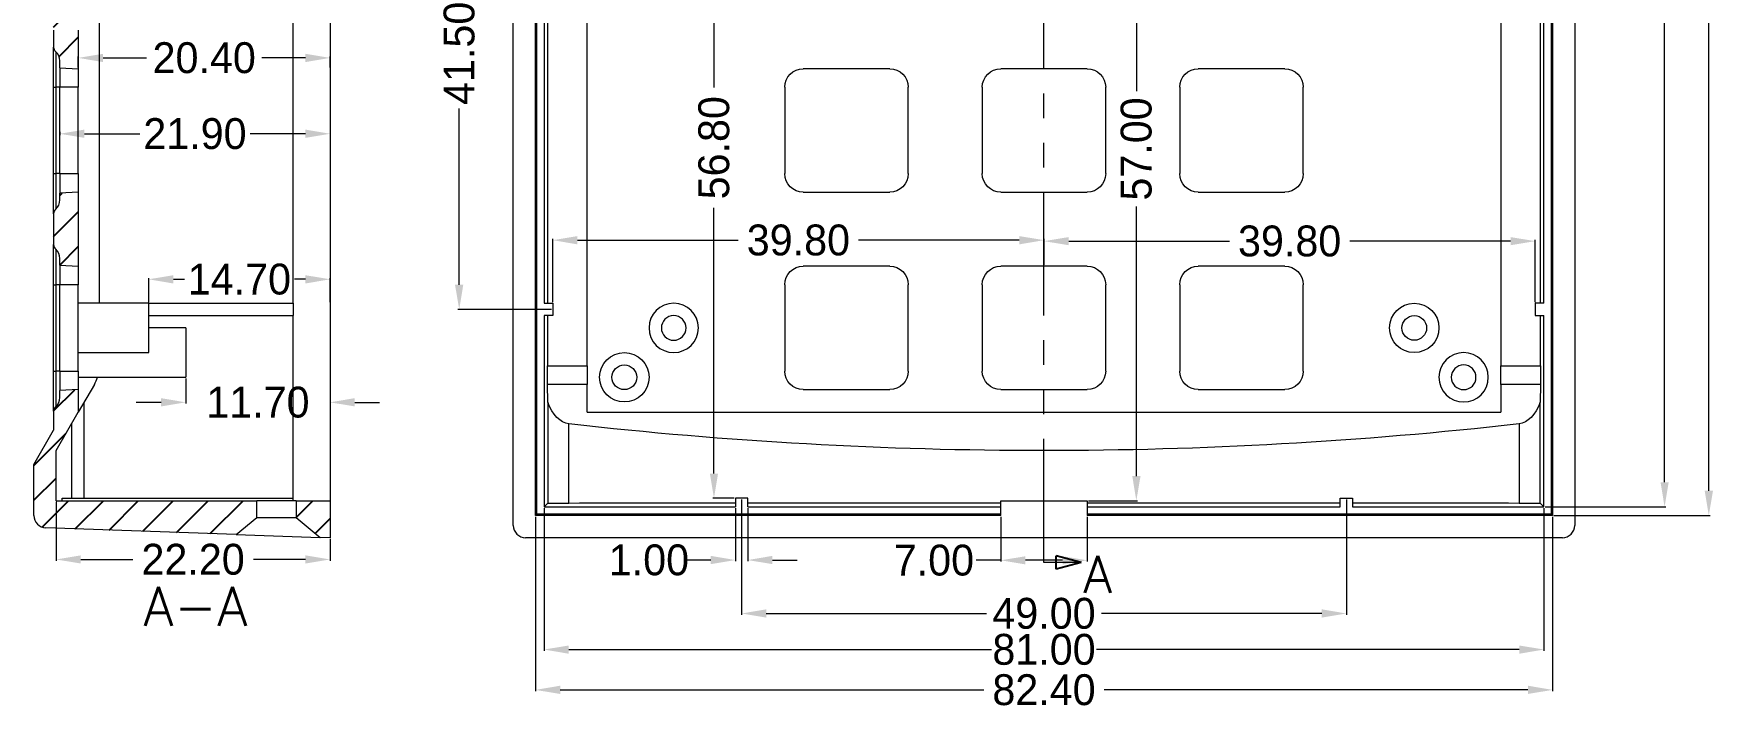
# Model space of a CAD drawing. Extents: x 142 to 418, y 267 to 420.
# Drawn here: x 144.2 to 281.5, y 266.7 to 321.5 of the extents above; entities that cross this region are included whole.
import ezdxf

# ---------------------------------------------------------------- set-up
doc = ezdxf.new("R2010")
doc.units = 0
doc.header["$MEASUREMENT"] = 0
doc.linetypes.add('PHANTOM', pattern=[2.5, 1.25, -0.25, 0.25, -0.25, 0.25, -0.25])
for name, color, linetype in [('10', 7, 'Continuous'), ('20', 7, 'Continuous'), ('TOP', 7, 'Continuous')]:
    doc.layers.add(name, color=color, linetype=linetype)
doc.styles.add('blockfont', font='simplex.shx', dxfattribs={"bigfont": 'bigfont'})
doc.dimstyles.get("Standard").update_dxf_attribs({"dimtxt": 0.18, "dimasz": 0.18, "dimexe": 0.18, "dimexo": 0.0625, "dimgap": 0.09, "dimtad": 0, "dimtih": 1, "dimtoh": 1, "dimdec": 4, "dimzin": 0, "dimdsep": 46, "dimtxsty": 'Standard', "dimcen": 0.09, "dimadec": 0, "dimazin": 0, "dimtfac": 1, "dimtdec": 4, "dimtofl": 0, "dimtmove": 0, "dimatfit": 3, "dimfxl": 0, "dimtolj": 1, "dimtzin": 0, "dimarcsym": 0})

# ---------------------------------------------------------------- blocks, each defined once
blk = doc.blocks.new('HATCH1')
at = {"color": 200, "linetype": 'Continuous'}
for p, q in [((155.98, 368.64), (158.83, 371.48)), ((159.59, 369.41), (161.76, 371.58)), ((162.47, 369.46), (164.69, 371.69)), ((165.35, 369.51), (167.63, 371.79)), ((168.23, 369.56), (170.56, 371.89)), ((171.11, 369.61), (173.49, 371.99)), ((173.99, 369.66), (176.42, 372.1)), ((177.49, 370.33), (179.36, 372.2)), ((155.98, 365.81), (157.78, 367.61)), ((155.98, 362.98), (157.78, 364.78)), ((157.05, 361.22), (158.16, 362.33)), ((155.98, 340.37), (158.03, 342.41)), ((155.98, 337.54), (157.78, 339.34)), ((157.26, 335.99), (158.3, 337.03)), ((157.26, 333.17), (159.26, 335.16)), ((157.85, 330.92), (159.26, 332.34)), ((157.26, 324.68), (159.26, 326.68)), ((157.76, 322.36), (159.26, 323.85)), ((157.27, 310.56), (158.91, 312.19)), ((157.3, 307.76), (159.26, 309.72)), ((158.61, 306.24), (159.26, 306.89)), ((157.26, 293.59), (159.26, 295.58)), ((157.7, 291.2), (159.26, 292.76)), ((157.76, 279.95), (157.95, 280.14)), ((157.26, 276.62), (159.26, 278.62)), ((157.76, 274.3), (159.26, 275.8)), ((157.26, 262.49), (158.97, 264.19)), ((155.66, 258.06), (158.28, 260.68)), ((155.66, 255.24), (157.46, 257.04)), ((156.32, 253.07), (158.46, 255.21)), ((159.01, 252.93), (161.29, 255.21)), ((161.75, 252.83), (164.12, 255.21)), ((164.48, 252.74), (166.95, 255.21)), ((167.22, 252.64), (169.78, 255.21)), ((169.95, 252.55), (172.61, 255.21)), ((176.92, 253.85), (178.27, 255.21)), ((178.46, 252.56), (179.66, 253.77))]:
    blk.add_line(p, q, dxfattribs=at)
blk = doc.blocks.new('ASSORTED_DRAFT4')
at = {"color": 13}
for p, q in [((243.96, 250.21, 243.96), (241.96, 250.74)), ((241.96, 249.67), (241.96, 250.74)), ((243.96, 250.21, 243.96), (241.96, 249.67))]:
    blk.add_line(p, q, dxfattribs=at)
blk = doc.blocks.new('*D41')
at = {"color": 4, "linetype": 'Continuous', "lineweight": 9}
for p, q in [((222.53, 282.37), (222.53, 278.74)), ((229.53, 282.37), (229.53, 278.74)), ((222.53, 278.84), (220.53, 278.84)), ((227.53, 278.84), (224.53, 278.84))]:
    blk.add_line(p, q, dxfattribs=at)
for points in [[(224.53, 279.17), (224.53, 278.51), (222.53, 278.84)], [(227.53, 279.17), (227.53, 278.51), (229.53, 278.84)]]:
    blk.add_solid(points, dxfattribs=at)
at = {"layer": 'Defpoints', "color": 0, "linetype": 'Continuous', "lineweight": 9}
for p in [(222.53, 282.47), (229.53, 282.47), (222.53, 278.84)]:
    blk.add_point(p, dxfattribs=at)
at = {"color": 3, "linetype": 'Continuous', "lineweight": 9, "insert": (217.11, 278.84), "char_height": 2.5, "attachment_point": 5}
blk.add_mtext('\\A1;7.00', dxfattribs=at)
blk = doc.blocks.new('*D42')
at = {"color": 4, "linetype": 'Continuous', "lineweight": 9}
for p, q in [((201.53, 283.77), (201.53, 274.43)), ((250.53, 283.77), (250.53, 274.43)), ((203.53, 274.53), (221.36, 274.53)), ((248.53, 274.53), (230.7, 274.53))]:
    blk.add_line(p, q, dxfattribs=at)
for points in [[(203.53, 274.87), (203.53, 274.2), (201.53, 274.53)], [(248.53, 274.87), (248.53, 274.2), (250.53, 274.53)]]:
    blk.add_solid(points, dxfattribs=at)
at = {"layer": 'Defpoints', "color": 0, "linetype": 'Continuous', "lineweight": 9}
for p in [(201.53, 283.87), (250.53, 283.87), (250.53, 274.53)]:
    blk.add_point(p, dxfattribs=at)
at = {"color": 3, "linetype": 'Continuous', "lineweight": 9, "insert": (226.03, 274.53), "char_height": 2.5, "attachment_point": 5}
blk.add_mtext('\\A1;49.00', dxfattribs=at)
blk = doc.blocks.new('*D43')
at = {"color": 4, "linetype": 'Continuous', "lineweight": 9}
for p, q in [((201.03, 283.07), (201.03, 278.76)), ((202.03, 283.07), (202.03, 278.76)), ((199.03, 278.86), (197.03, 278.86)), ((204.03, 278.86), (206.03, 278.86))]:
    blk.add_line(p, q, dxfattribs=at)
for points in [[(199.03, 279.2), (199.03, 278.53), (201.03, 278.86)], [(204.03, 279.2), (204.03, 278.53), (202.03, 278.86)]]:
    blk.add_solid(points, dxfattribs=at)
at = {"layer": 'Defpoints', "color": 0, "linetype": 'Continuous', "lineweight": 9}
for p in [(201.03, 283.17), (202.03, 283.17), (201.03, 278.86)]:
    blk.add_point(p, dxfattribs=at)
at = {"color": 3, "linetype": 'Continuous', "lineweight": 9, "insert": (194.02, 278.86), "char_height": 2.5, "attachment_point": 5}
blk.add_mtext('\\A1;1.00', dxfattribs=at)
blk = doc.blocks.new('*D44')
at = {"color": 4, "linetype": 'Continuous', "lineweight": 9}
for p, q in [((185.53, 283.07), (185.53, 271.51)), ((266.53, 283.07), (266.53, 271.51)), ((187.53, 271.61), (221.77, 271.61)), ((264.53, 271.61), (230.29, 271.61))]:
    blk.add_line(p, q, dxfattribs=at)
for points in [[(187.53, 271.94), (187.53, 271.27), (185.53, 271.61)], [(264.53, 271.94), (264.53, 271.27), (266.53, 271.61)]]:
    blk.add_solid(points, dxfattribs=at)
at = {"layer": 'Defpoints', "color": 0, "linetype": 'Continuous', "lineweight": 9}
for p in [(185.53, 283.17), (266.53, 283.17), (266.53, 271.61)]:
    blk.add_point(p, dxfattribs=at)
at = {"color": 3, "linetype": 'Continuous', "lineweight": 9, "insert": (226.03, 271.61), "char_height": 2.5, "attachment_point": 5}
blk.add_mtext('\\A1;81.00', dxfattribs=at)
blk = doc.blocks.new('*D45')
at = {"color": 4, "linetype": 'Continuous', "lineweight": 9}
for p, q in [((184.83, 282.37), (184.83, 268.24)), ((267.23, 282.37), (267.23, 268.24)), ((186.83, 268.34), (221.15, 268.34)), ((265.23, 268.34), (230.91, 268.34))]:
    blk.add_line(p, q, dxfattribs=at)
for points in [[(186.83, 268.68), (186.83, 268.01), (184.83, 268.34)], [(265.23, 268.68), (265.23, 268.01), (267.23, 268.34)]]:
    blk.add_solid(points, dxfattribs=at)
at = {"layer": 'Defpoints', "color": 0, "linetype": 'Continuous', "lineweight": 9}
for p in [(184.83, 282.47), (267.23, 282.47), (184.83, 268.34)]:
    blk.add_point(p, dxfattribs=at)
at = {"color": 3, "linetype": 'Continuous', "lineweight": 9, "insert": (226.03, 268.34), "char_height": 2.5, "attachment_point": 5}
blk.add_mtext('\\A1;82.40', dxfattribs=at)
blk = doc.blocks.new('*D51')
at = {"color": 4, "linetype": 'Continuous', "lineweight": 9}
for p, q in [((186.23, 299.77), (186.23, 304.88)), ((188.23, 304.78), (201.25, 304.78)), ((224.03, 304.78), (211.01, 304.78)), ((226.03, 302.77), (226.03, 304.88))]:
    blk.add_line(p, q, dxfattribs=at)
for points in [[(188.23, 305.11), (188.23, 304.44), (186.23, 304.78)], [(224.03, 305.11), (224.03, 304.44), (226.03, 304.78)]]:
    blk.add_solid(points, dxfattribs=at)
at = {"layer": 'Defpoints', "color": 0, "linetype": 'Continuous', "lineweight": 9}
for p in [(226.03, 304.78), (226.03, 302.67), (186.23, 299.67)]:
    blk.add_point(p, dxfattribs=at)
at = {"color": 3, "linetype": 'Continuous', "lineweight": 9, "insert": (206.13, 304.78), "char_height": 2.5, "attachment_point": 5}
blk.add_mtext('\\A1;39.80', dxfattribs=at)
blk = doc.blocks.new('*D52')
at = {"color": 4, "linetype": 'Continuous', "lineweight": 9}
for p, q in [((226.03, 302.77), (226.03, 304.8)), ((228.03, 304.7), (241.05, 304.7)), ((263.83, 304.7), (250.81, 304.7)), ((265.83, 299.77), (265.83, 304.8))]:
    blk.add_line(p, q, dxfattribs=at)
for points in [[(228.03, 305.03), (228.03, 304.37), (226.03, 304.7)], [(263.83, 305.03), (263.83, 304.37), (265.83, 304.7)]]:
    blk.add_solid(points, dxfattribs=at)
at = {"layer": 'Defpoints', "color": 0, "linetype": 'Continuous', "lineweight": 9}
for p in [(265.83, 304.7), (226.03, 302.67), (265.83, 299.67)]:
    blk.add_point(p, dxfattribs=at)
at = {"color": 3, "linetype": 'Continuous', "lineweight": 9, "insert": (245.93, 304.7), "char_height": 2.5, "attachment_point": 5}
blk.add_mtext('\\A1;39.80', dxfattribs=at)
blk = doc.blocks.new('*D54')
at = {"color": 4, "linetype": 'Continuous', "lineweight": 9}
for p, q in [((180.93, 340.67), (178.55, 340.67)), ((178.65, 338.67), (178.65, 324.39)), ((178.65, 301.17), (178.65, 315.46)), ((186.13, 299.17), (178.55, 299.17))]:
    blk.add_line(p, q, dxfattribs=at)
for points in [[(178.31, 338.67), (178.98, 338.67), (178.65, 340.67)], [(178.31, 301.17), (178.98, 301.17), (178.65, 299.17)]]:
    blk.add_solid(points, dxfattribs=at)
at = {"layer": 'Defpoints', "color": 0, "linetype": 'Continuous', "lineweight": 9}
for p in [(181.03, 340.67), (178.65, 299.17), (186.23, 299.17)]:
    blk.add_point(p, dxfattribs=at)
at = {"color": 3, "linetype": 'Continuous', "lineweight": 9, "insert": (178.65, 319.92), "char_height": 2.5, "attachment_point": 5, "rotation": 90}
blk.add_mtext('\\A1;41.50', dxfattribs=at)
blk = doc.blocks.new('*D55')
at = {"color": 4, "linetype": 'Continuous', "lineweight": 9}
for p, q in [((200.93, 340.67), (199.19, 340.67)), ((199.29, 338.67), (199.29, 317.15)), ((199.29, 285.87), (199.29, 307.39)), ((200.93, 283.87), (199.19, 283.87))]:
    blk.add_line(p, q, dxfattribs=at)
for points in [[(198.96, 338.67), (199.62, 338.67), (199.29, 340.67)], [(198.96, 285.87), (199.62, 285.87), (199.29, 283.87)]]:
    blk.add_solid(points, dxfattribs=at)
at = {"layer": 'Defpoints', "color": 0, "linetype": 'Continuous', "lineweight": 9}
for p in [(199.29, 340.67), (201.03, 340.67), (201.03, 283.87)]:
    blk.add_point(p, dxfattribs=at)
at = {"color": 3, "linetype": 'Continuous', "lineweight": 9, "insert": (199.29, 312.27), "char_height": 2.5, "attachment_point": 5, "rotation": 90}
blk.add_mtext('\\A1;56.80', dxfattribs=at)
blk = doc.blocks.new('*D56')
at = {"color": 4, "linetype": 'Continuous', "lineweight": 9}
for p, q in [((229.63, 340.67), (233.61, 340.67)), ((233.51, 338.67), (233.51, 316.84)), ((233.51, 285.67), (233.51, 307.5)), ((229.63, 283.67), (233.61, 283.67))]:
    blk.add_line(p, q, dxfattribs=at)
for points in [[(233.18, 338.67), (233.85, 338.67), (233.51, 340.67)], [(233.18, 285.67), (233.85, 285.67), (233.51, 283.67)]]:
    blk.add_solid(points, dxfattribs=at)
at = {"layer": 'Defpoints', "color": 0, "linetype": 'Continuous', "lineweight": 9}
for p in [(229.53, 340.67), (233.51, 340.67), (229.53, 283.67)]:
    blk.add_point(p, dxfattribs=at)
at = {"color": 3, "linetype": 'Continuous', "lineweight": 9, "insert": (233.51, 312.17), "char_height": 2.5, "attachment_point": 5, "rotation": 90}
blk.add_mtext('\\A1;57.00', dxfattribs=at)
blk = doc.blocks.new('*D63')
at = {"color": 4, "linetype": 'Continuous', "lineweight": 9}
for p, q in [((266.63, 398.17), (276.41, 398.17)), ((276.31, 396.17), (276.31, 345.76)), ((276.31, 285.17), (276.31, 335.58)), ((266.63, 283.17), (276.41, 283.17))]:
    blk.add_line(p, q, dxfattribs=at)
for points in [[(275.98, 396.17), (276.64, 396.17), (276.31, 398.17)], [(275.98, 285.17), (276.64, 285.17), (276.31, 283.17)]]:
    blk.add_solid(points, dxfattribs=at)
at = {"layer": 'Defpoints', "color": 0, "linetype": 'Continuous', "lineweight": 9}
for p in [(266.53, 398.17), (266.53, 283.17), (276.31, 283.17)]:
    blk.add_point(p, dxfattribs=at)
at = {"color": 3, "linetype": 'Continuous', "lineweight": 9, "insert": (276.31, 340.67), "char_height": 2.5, "attachment_point": 5, "rotation": 90}
blk.add_mtext('\\A1;115.00', dxfattribs=at)
blk = doc.blocks.new('*D64')
at = {"color": 4, "linetype": 'Continuous', "lineweight": 9}
for p, q in [((267.33, 398.87), (279.99, 398.87)), ((279.89, 396.87), (279.89, 345.97)), ((279.89, 284.47), (279.89, 335.37)), ((267.33, 282.47), (279.99, 282.47))]:
    blk.add_line(p, q, dxfattribs=at)
for points in [[(279.56, 396.87), (280.23, 396.87), (279.89, 398.87)], [(279.56, 284.47), (280.23, 284.47), (279.89, 282.47)]]:
    blk.add_solid(points, dxfattribs=at)
at = {"layer": 'Defpoints', "color": 0, "linetype": 'Continuous', "lineweight": 9}
for p in [(267.23, 398.87), (279.89, 398.87), (267.23, 282.47)]:
    blk.add_point(p, dxfattribs=at)
at = {"color": 3, "linetype": 'Continuous', "lineweight": 9, "insert": (279.89, 340.67), "char_height": 2.5, "attachment_point": 5, "rotation": 90}
blk.add_mtext('\\A1;116.40', dxfattribs=at)
blk = doc.blocks.new('*D80')
at = {"color": 4, "linetype": 'Continuous', "lineweight": 9}
for p, q in [((145.99, 283.57), (145.99, 278.81)), ((168.19, 280.57), (168.19, 278.81)), ((147.99, 278.91), (152.21, 278.91)), ((166.19, 278.91), (161.97, 278.91))]:
    blk.add_line(p, q, dxfattribs=at)
for points in [[(147.99, 279.24), (147.99, 278.58), (145.99, 278.91)], [(166.19, 279.24), (166.19, 278.58), (168.19, 278.91)]]:
    blk.add_solid(points, dxfattribs=at)
at = {"layer": 'Defpoints', "color": 0, "linetype": 'Continuous', "lineweight": 9}
for p in [(145.99, 283.67), (168.19, 280.67), (145.99, 278.91)]:
    blk.add_point(p, dxfattribs=at)
at = {"color": 3, "linetype": 'Continuous', "lineweight": 9, "insert": (157.09, 278.91), "char_height": 2.5, "attachment_point": 5}
blk.add_mtext('\\A1;22.20', dxfattribs=at)
blk = doc.blocks.new('*D81')
at = {"color": 4, "linetype": 'Continuous', "lineweight": 9}
for p, q in [((156.49, 293.57), (156.49, 291.54)), ((168.19, 293.57), (168.19, 291.54)), ((154.49, 291.64), (152.49, 291.64)), ((170.19, 291.64), (172.19, 291.64))]:
    blk.add_line(p, q, dxfattribs=at)
for points in [[(154.49, 291.98), (154.49, 291.31), (156.49, 291.64)], [(170.19, 291.98), (170.19, 291.31), (168.19, 291.64)]]:
    blk.add_solid(points, dxfattribs=at)
at = {"layer": 'Defpoints', "color": 0, "linetype": 'Continuous', "lineweight": 9}
for p in [(156.49, 293.67), (168.19, 293.67), (168.19, 291.64)]:
    blk.add_point(p, dxfattribs=at)
at = {"color": 3, "linetype": 'Continuous', "lineweight": 9, "insert": (162.34, 291.64), "char_height": 2.5, "attachment_point": 5}
blk.add_mtext('\\A1;11.70', dxfattribs=at)
blk = doc.blocks.new('*D82')
at = {"color": 4, "linetype": 'Continuous', "lineweight": 9}
for p, q in [((153.49, 299.77), (153.49, 301.71)), ((155.49, 301.61), (156.38, 301.61)), ((166.19, 301.61), (165.31, 301.61)), ((168.19, 299.77), (168.19, 301.71))]:
    blk.add_line(p, q, dxfattribs=at)
for points in [[(155.49, 301.94), (155.49, 301.27), (153.49, 301.61)], [(166.19, 301.94), (166.19, 301.27), (168.19, 301.61)]]:
    blk.add_solid(points, dxfattribs=at)
at = {"layer": 'Defpoints', "color": 0, "linetype": 'Continuous', "lineweight": 9}
for p in [(168.19, 301.61), (153.49, 299.67), (168.19, 299.67)]:
    blk.add_point(p, dxfattribs=at)
at = {"color": 3, "linetype": 'Continuous', "lineweight": 9, "insert": (160.84, 301.61), "char_height": 2.5, "attachment_point": 5}
blk.add_mtext('\\A1;14.70', dxfattribs=at)
blk = doc.blocks.new('*D83')
at = {"color": 4, "linetype": 'Continuous', "lineweight": 9}
for p, q in [((147.79, 318.77), (147.79, 319.65)), ((149.79, 319.55), (153.32, 319.55)), ((166.19, 319.55), (162.66, 319.55)), ((168.19, 318.77), (168.19, 319.65))]:
    blk.add_line(p, q, dxfattribs=at)
for points in [[(149.79, 319.88), (149.79, 319.21), (147.79, 319.55)], [(166.19, 319.88), (166.19, 319.21), (168.19, 319.55)]]:
    blk.add_solid(points, dxfattribs=at)
at = {"layer": 'Defpoints', "color": 0, "linetype": 'Continuous', "lineweight": 9}
for p in [(147.79, 318.67), (168.19, 319.55), (168.19, 318.67)]:
    blk.add_point(p, dxfattribs=at)
at = {"color": 3, "linetype": 'Continuous', "lineweight": 9, "insert": (157.99, 319.55), "char_height": 2.5, "attachment_point": 5}
blk.add_mtext('\\A1;20.40', dxfattribs=at)
blk = doc.blocks.new('*D84')
at = {"color": 4, "linetype": 'Continuous', "lineweight": 9}
for p, q in [((146.29, 313.57), (146.29, 313.3)), ((148.29, 313.4), (152.78, 313.4)), ((166.19, 313.4), (161.71, 313.4)), ((168.19, 313.57), (168.19, 313.3))]:
    blk.add_line(p, q, dxfattribs=at)
for points in [[(148.29, 313.74), (148.29, 313.07), (146.29, 313.4)], [(166.19, 313.74), (166.19, 313.07), (168.19, 313.4)]]:
    blk.add_solid(points, dxfattribs=at)
at = {"layer": 'Defpoints', "color": 0, "linetype": 'Continuous', "lineweight": 9}
for p in [(146.29, 313.67), (168.19, 313.67), (168.19, 313.4)]:
    blk.add_point(p, dxfattribs=at)
at = {"color": 3, "linetype": 'Continuous', "lineweight": 9, "insert": (157.24, 313.4), "char_height": 2.5, "attachment_point": 5}
blk.add_mtext('\\A1;21.90', dxfattribs=at)

msp = doc.modelspace()

# ---------------------------------------------------------------- linework, layer by layer
at = {"layer": '10', "color": 7, "linetype": 'Continuous', "lineweight": 9}
for p, q in [((183.028, 281.67), (183.028, 399.671)), ((269.028, 399.671), (269.028, 281.67)), ((184.83, 282.471), (184.83, 398.869)), ((184.934, 282.576), (184.934, 398.765)), ((267.123, 398.765), (267.123, 282.576)), ((267.227, 398.869), (267.227, 282.471)), ((168.191, 397.32), (168.191, 283.672)), ((189.028, 294.592), (189.028, 364.134)), ((263.028, 356.265), (263.028, 294.592)), ((149.491, 343.67), (149.491, 299.671)), ((165.191, 299.67), (165.191, 328.67)), ((185.528, 328.67), (185.528, 299.67)), ((185.802, 328.67), (185.802, 299.67)), ((266.254, 299.67), (266.254, 328.67)), ((266.528, 299.67), (266.528, 328.67)), ((145.791, 321.8), (145.791, 320.422)), ((147.791, 321.8), (147.791, 318.67)), ((145.791, 317.17), (145.791, 320.422)), ((145.958, 320.05), (145.958, 317.17)), ((146.291, 318.749), (146.291, 319.304)), ((146.291, 318.749), (147.791, 318.67)), ((146.291, 318.749), (146.291, 317.17)), ((147.791, 318.67), (147.791, 317.17)), ((213.528, 318.67), (206.528, 318.67)), ((229.528, 318.67), (222.528, 318.67)), ((245.528, 318.67), (238.528, 318.67)), ((145.791, 317.17), (145.958, 317.17)), ((145.791, 310.17), (145.791, 317.17)), ((146.291, 317.17), (145.958, 317.17)), ((145.958, 317.17), (145.958, 310.17)), ((147.791, 317.17), (146.291, 317.17)), ((146.291, 310.17), (146.291, 317.17)), ((147.791, 310.17), (147.791, 317.17)), ((205.028, 317.17), (205.028, 310.17)), ((215.028, 310.17), (215.028, 317.17)), ((221.028, 317.17), (221.028, 310.17)), ((231.028, 310.17), (231.028, 317.17)), ((237.028, 317.17), (237.028, 310.17)), ((247.028, 310.17), (247.028, 317.17)), ((145.791, 310.17), (145.958, 310.17)), ((145.791, 306.918), (145.791, 310.17)), ((145.958, 310.17), (145.958, 307.291)), ((146.291, 310.17), (145.958, 310.17)), ((146.291, 310.17), (147.791, 310.17)), ((146.291, 310.17), (146.291, 308.592)), ((147.791, 310.17), (147.791, 308.67)), ((147.791, 308.67), (146.291, 308.592)), ((146.291, 308.036), (146.291, 308.592)), ((147.791, 308.67), (147.791, 302.67)), ((206.528, 308.67), (213.528, 308.67)), ((222.528, 308.67), (229.528, 308.67)), ((238.528, 308.67), (245.528, 308.67)), ((145.791, 306.918), (145.791, 304.422)), ((145.791, 301.17), (145.791, 304.422)), ((145.958, 304.05), (145.958, 301.17)), ((146.291, 302.749), (146.291, 303.304)), ((146.291, 302.749), (147.791, 302.67)), ((146.291, 302.749), (146.291, 301.17)), ((147.791, 302.67), (147.791, 301.17)), ((213.528, 302.67), (206.528, 302.67)), ((229.528, 302.67), (222.528, 302.67)), ((245.528, 302.67), (238.528, 302.67)), ((145.791, 301.17), (145.958, 301.17)), ((145.791, 294.17), (145.791, 301.17)), ((146.291, 301.17), (145.958, 301.17)), ((145.958, 301.17), (145.958, 294.17)), ((147.791, 301.17), (146.291, 301.17)), ((146.291, 294.17), (146.291, 301.17)), ((147.791, 294.17), (147.791, 301.17)), ((205.028, 301.17), (205.028, 294.17)), ((215.028, 294.17), (215.028, 301.17)), ((221.028, 301.17), (221.028, 294.17)), ((231.028, 294.17), (231.028, 301.17)), ((237.028, 301.17), (237.028, 294.17)), ((247.028, 294.17), (247.028, 301.17)), ((153.491, 299.67), (147.791, 299.67)), ((153.491, 297.67), (153.491, 299.67)), ((153.492, 299.67), (165.191, 299.67)), ((165.191, 299.67), (165.191, 298.67)), ((185.528, 299.67), (186.228, 299.67)), ((186.228, 299.67), (186.228, 298.67)), ((265.828, 299.67), (265.828, 298.67)), ((266.528, 299.67), (265.828, 299.67)), ((153.492, 298.67), (165.191, 298.67)), ((165.191, 283.871), (165.191, 298.67)), ((186.228, 298.67), (185.528, 298.67)), ((185.528, 298.67), (185.528, 283.17)), ((185.802, 298.67), (185.802, 294.592)), ((265.828, 298.67), (266.528, 298.67)), ((266.254, 294.592), (266.254, 298.67)), ((266.528, 283.17), (266.528, 298.67)), ((153.491, 295.67), (153.491, 297.67)), ((156.491, 297.67), (153.491, 297.67)), ((156.491, 297.67), (156.491, 295.67)), ((147.791, 295.67), (153.491, 295.67)), ((156.491, 295.67), (156.491, 293.67)), ((145.791, 294.17), (145.958, 294.17)), ((145.791, 290.918), (145.791, 294.17)), ((145.958, 294.17), (145.958, 291.291)), ((146.291, 294.17), (145.958, 294.17)), ((146.291, 294.17), (147.791, 294.17)), ((146.291, 294.17), (146.291, 292.592)), ((147.791, 294.17), (147.791, 292.67)), ((185.802, 294.592), (189.028, 294.592)), ((189.028, 294.592), (189.028, 293.092)), ((263.028, 294.592), (266.254, 294.592)), ((263.028, 293.092), (263.028, 294.592)), ((147.791, 292.67), (146.291, 292.592)), ((146.291, 292.036), (146.291, 292.592)), ((147.791, 293.67), (156.491, 293.67)), ((149.09, 293.092), (147.791, 290.844)), ((147.791, 292.67), (147.791, 290.844)), ((185.824, 291.664), (185.81, 293.092)), ((189.028, 293.092), (185.81, 293.092)), ((189.028, 290.844), (189.028, 293.092)), ((206.528, 292.67), (213.528, 292.67)), ((222.528, 292.67), (229.528, 292.67)), ((238.528, 292.67), (245.528, 292.67)), ((266.247, 293.092), (263.028, 293.092)), ((263.028, 293.092), (263.028, 290.844)), ((266.247, 293.092), (266.233, 291.664)), ((148.265, 283.871), (148.265, 291.664)), ((185.824, 291.664), (185.824, 283.466)), ((266.233, 283.466), (266.233, 291.664)), ((145.791, 290.918), (145.791, 289.38)), ((145.991, 287.726), (147.791, 290.844)), ((147.242, 289.891), (147.242, 283.87)), ((187.543, 283.484), (187.543, 289.891)), ((189.028, 290.844), (263.028, 290.844)), ((264.514, 289.891), (264.514, 283.484)), ((144.191, 286.608), (145.791, 289.38)), ((145.991, 283.67), (145.991, 287.726)), ((144.191, 282.474), (144.191, 286.608)), ((145.991, 283.67), (162.241, 283.67)), ((146.477, 283.67), (146.477, 283.87)), ((146.477, 283.87), (165.191, 283.87)), ((162.241, 282.32), (162.241, 283.67)), ((165.441, 283.67), (162.241, 283.67)), ((165.191, 283.67), (165.191, 283.87)), ((165.441, 283.67), (168.191, 283.67)), ((165.441, 283.67), (165.441, 282.32)), ((168.191, 283.67), (168.191, 280.67)), ((185.528, 283.17), (185.824, 283.466)), ((185.528, 283.17), (201.028, 283.17)), ((201.028, 283.87), (201.028, 283.17)), ((202.028, 283.87), (201.028, 283.87)), ((202.028, 283.17), (202.028, 283.87)), ((202.028, 283.17), (222.528, 283.17)), ((222.528, 282.471), (222.528, 283.67)), ((222.528, 283.67), (229.528, 283.67)), ((229.528, 283.67), (229.528, 282.471)), ((229.528, 283.17), (250.028, 283.17)), ((250.028, 283.17), (250.028, 283.87)), ((250.028, 283.87), (251.028, 283.87)), ((251.028, 283.87), (251.028, 283.17)), ((251.028, 283.17), (266.528, 283.17)), ((266.528, 283.17), (266.233, 283.466)), ((160.591, 280.936), (162.241, 282.32)), ((162.241, 282.32), (165.441, 282.32)), ((165.441, 282.32), (167.374, 280.699)), ((184.934, 282.576), (184.83, 282.471)), ((222.528, 282.471), (184.83, 282.471)), ((222.528, 282.576), (184.934, 282.576)), ((267.123, 282.576), (229.528, 282.576)), ((267.227, 282.471), (229.528, 282.471)), ((267.123, 282.576), (267.227, 282.471)), ((160.591, 280.936), (145.157, 281.475)), ((160.591, 280.936), (167.374, 280.699)), ((168.191, 280.67), (167.374, 280.699)), ((268.029, 280.67), (184.028, 280.67))]:
    msp.add_line(p, q, dxfattribs=at)
at = {"layer": '10', "color": 1, "linetype": 'Continuous', "lineweight": 9}
msp.add_line((229.028, 278.67), (226.028, 278.67), dxfattribs=at)
at = {"layer": '10', "color": 7, "linetype": 'Continuous', "lineweight": 9, "extrusion": (0, 0, -1)}
for centre, radius in [((-196.028, 297.67), 2), ((-196.028, 297.67), 1), ((-260.028, 293.67), 2), ((-260.028, 293.67), 1)]:
    msp.add_circle(centre, radius, dxfattribs=at)
at = {"layer": '10', "color": 7, "linetype": 'Continuous', "lineweight": 9}
for centre, radius in [((256.028, 297.67), 2), ((256.028, 297.67), 1), ((192.028, 293.67), 2), ((192.028, 293.67), 1)]:
    msp.add_circle(centre, radius, dxfattribs=at)
for centre, radius, start, end in [((146.291, 320.422), 0.5, 180, 228.18969), ((145.291, 319.304), 1, 0, 48.18969), ((145.291, 308.036), 1, 311.81031, 0), ((146.291, 306.918), 0.5, 131.81031, 180), ((146.291, 304.422), 0.5, 180, 228.18969), ((145.291, 303.304), 1, 0, 48.18969), ((146.491, 294.592), 3, 330, 342.11109), ((146.291, 290.918), 0.5, 131.81031, 180), ((145.291, 292.036), 1, 311.81031, 0), ((145.191, 282.474), 1, 180, 268)]:
    msp.add_arc(centre, radius, start, end, dxfattribs=at)
at = {"layer": '10', "color": 7, "linetype": 'Continuous', "lineweight": 9, "extrusion": (0, 0, -1)}
for centre, start, end in [((-206.528, 317.17), 0, 90), ((-213.528, 317.17), 90, 180), ((-222.528, 317.17), 0, 90), ((-229.528, 317.17), 90, 180), ((-238.528, 317.17), 0, 90), ((-245.528, 317.17), 90, 180), ((-206.528, 310.17), 270, 0), ((-213.528, 310.17), 180, 270), ((-222.528, 310.17), 270, 0), ((-229.528, 310.17), 180, 270), ((-238.528, 310.17), 270, 0), ((-245.528, 310.17), 180, 270), ((-206.528, 301.17), 0, 90), ((-213.528, 301.17), 90, 180), ((-222.528, 301.17), 0, 90), ((-229.528, 301.17), 90, 180), ((-238.528, 301.17), 0, 90), ((-245.528, 301.17), 90, 180), ((-206.528, 294.17), 270, 0), ((-213.528, 294.17), 180, 270), ((-222.528, 294.17), 270, 0), ((-229.528, 294.17), 180, 270), ((-238.528, 294.17), 270, 0), ((-245.528, 294.17), 180, 270)]:
    msp.add_arc(centre, 1.5, start, end, dxfattribs=at)
for centre, major_axis, ratio, start_param, end_param in [((185.855, 294.592), (0, 3), 0.0174551, 4.1887902, 4.712389), ((266.202, 294.592), (0, 3), 0.0174551, 1.5707963, 2.0943951), ((187.686, 293.694), (0, 3.811), 0.5773503, 3.2065417, 4.1506336), ((264.371, 293.694), (0, 3.811), 0.5773503, 2.1325517, 3.0766436), ((226.028, 1314.772), (0, 1027.046), 0.5773503, 3.0766436, 3.2065417), ((187.686, 283.445), (-2.2, 0), 0.0174551, 0.5617554, 1.5058473), ((226.028, 273.155), (-592.965, 0), 0.0174551, 1.5058474, 1.5286229), ((226.028, 273.155), (-592.965, 0), 0.0174551, 1.5303107, 1.5648938), ((226.028, 273.155), (-592.965, 0), 0.0174551, 1.5766989, 1.6112819), ((226.028, 273.155), (-592.965, 0), 0.0174551, 1.6129698, 1.6357453), ((264.371, 283.445), (-2.2, 0), 0.0174551, 1.6357453, 2.5798373)]:
    msp.add_ellipse(centre, major_axis=major_axis, ratio=ratio, start_param=start_param, end_param=end_param, dxfattribs=at)
at = {"layer": '10', "color": 7, "linetype": 'Continuous', "lineweight": 9}
for centre, major_axis in [((184.029, 281.671), (-0.708, -0.708)), ((268.028, 281.671), (0.708, -0.708))]:
    msp.add_ellipse(centre, major_axis=major_axis, ratio=0.9987828, start_param=5.4983961, end_param=7.0679745, dxfattribs=at)
at = {"layer": '20', "color": 1, "linetype": 'PHANTOM', "lineweight": 9, "ltscale": 8}
msp.add_line((226.028, 278.67), (226.028, 402.67), dxfattribs=at)

# ---------------------------------------------------------------- block references
at = {"layer": '10', "color": 200, "linetype": 'Continuous', "lineweight": 9}
msp.add_blockref('HATCH1', (-11.471, 28.462), dxfattribs=at)
at = {"layer": 'TOP', "color": 1, "linetype": 'Continuous', "lineweight": 9}
msp.add_blockref('ASSORTED_DRAFT4', (-14.933, 28.462), dxfattribs=at)

# ---------------------------------------------------------------- texts
at = {"layer": 'TOP', "color": 1, "linetype": 'Continuous', "lineweight": 9, "line_spacing_factor": 0.903614, "style": 'blockfont'}
for s, insert, char_height, attachment_point in [('\\W01.000;A', (229.222, 276.202), 3, 7), ('\\W01.000; \\H3.17;A-A\\H3.17;', (156.191, 273.534), 3.175, 8)]:
    msp.add_mtext(s, dxfattribs=dict(at, insert=insert, char_height=char_height, attachment_point=attachment_point))

# ---------------------------------------------------------------- dimensions: what is measured, and where the dimension line sits
at = {"linetype": 'Continuous', "lineweight": 9}
for base, p1, p2, picture, middle in [((279.894, 398.869), (267.227, 282.471), (267.227, 398.869), '*D64', (279.894, 340.67)), ((276.312, 283.17), (266.528, 398.17), (266.528, 283.17), '*D63', (276.312, 340.67)), ((178.645, 299.17), (181.028, 340.67), (186.228, 299.17), '*D54', (178.645, 319.92)), ((199.29, 340.67), (201.028, 283.87), (201.028, 340.67), '*D55', (199.29, 312.27)), ((233.515, 340.67), (229.528, 283.67), (229.528, 340.67), '*D56', (233.515, 312.17))]:
    dim = msp.add_linear_dim(base=base, p1=p1, p2=p2, angle=90, dimstyle='Standard', override={"dimtxt": 2.5, "dimasz": 2, "dimexe": 0.1, "dimexo": 0.1, "dimtih": 0, "dimtoh": 0, "dimdec": 2, "dimdsep": 0, "dimcen": 0, "dimclrd": 4, "dimclre": 4, "dimclrt": 3, "dimadec": 1, "dimtdec": 2, "dimlwd": 9, "dimlwe": 9}, dxfattribs=at)
    dim.commit()
    dim.dimension.update_dxf_attribs({"geometry": picture, "text_midpoint": middle})
for base, p1, p2, picture, middle in [((168.191, 319.546), (147.791, 318.67), (168.191, 318.67), '*D83', (157.991, 319.546)), ((168.191, 313.405), (146.291, 313.67), (168.191, 313.67), '*D84', (157.241, 313.405)), ((226.028, 304.778), (186.228, 299.67), (226.028, 302.67), '*D51', (206.128, 304.778)), ((265.828, 304.699), (226.028, 302.67), (265.828, 299.67), '*D52', (245.928, 304.699)), ((168.191, 301.606), (153.492, 299.67), (168.191, 299.67), '*D82', (160.842, 301.606)), ((168.191, 291.644), (156.491, 293.67), (168.191, 293.67), '*D81', (162.341, 291.644)), ((145.991, 278.91), (168.191, 280.67), (145.991, 283.67), '*D80', (157.091, 278.91)), ((266.528, 271.605), (185.528, 283.17), (266.528, 283.17), '*D44', (226.028, 271.605)), ((201.028, 278.862), (202.028, 283.17), (201.028, 283.17), '*D43', (194.022, 278.862)), ((250.528, 274.534), (201.528, 283.87), (250.528, 283.87), '*D42', (226.028, 274.534)), ((184.83, 268.344), (267.227, 282.471), (184.83, 282.471), '*D45', (226.028, 268.344))]:
    dim = msp.add_linear_dim(base=base, p1=p1, p2=p2, dimstyle='Standard', override={"dimtxt": 2.5, "dimasz": 2, "dimexe": 0.1, "dimexo": 0.1, "dimtih": 0, "dimtoh": 0, "dimdec": 2, "dimdsep": 0, "dimcen": 0, "dimclrd": 4, "dimclre": 4, "dimclrt": 3, "dimadec": 1, "dimtdec": 2, "dimlwd": 9, "dimlwe": 9}, dxfattribs=at)
    dim.commit()
    dim.dimension.update_dxf_attribs({"geometry": picture, "text_midpoint": middle})
dim = msp.add_linear_dim(base=(222.528, 278.84), p1=(229.528, 282.471), p2=(222.528, 282.471), dimstyle='Standard', override={"dimtxt": 2.5, "dimasz": 2, "dimexe": 0.1, "dimexo": 0.1, "dimtih": 0, "dimtoh": 0, "dimdec": 2, "dimdsep": 0, "dimcen": 0, "dimclrd": 4, "dimclre": 4, "dimclrt": 3, "dimadec": 1, "dimtdec": 2, "dimlwd": 9, "dimlwe": 9}, dxfattribs=at)
dim.commit()
dim.dimension.update_dxf_attribs({"geometry": '*D41', "text_midpoint": (217.105, 278.84), "dimtype": 160})

doc.saveas('drawing.dxf')
